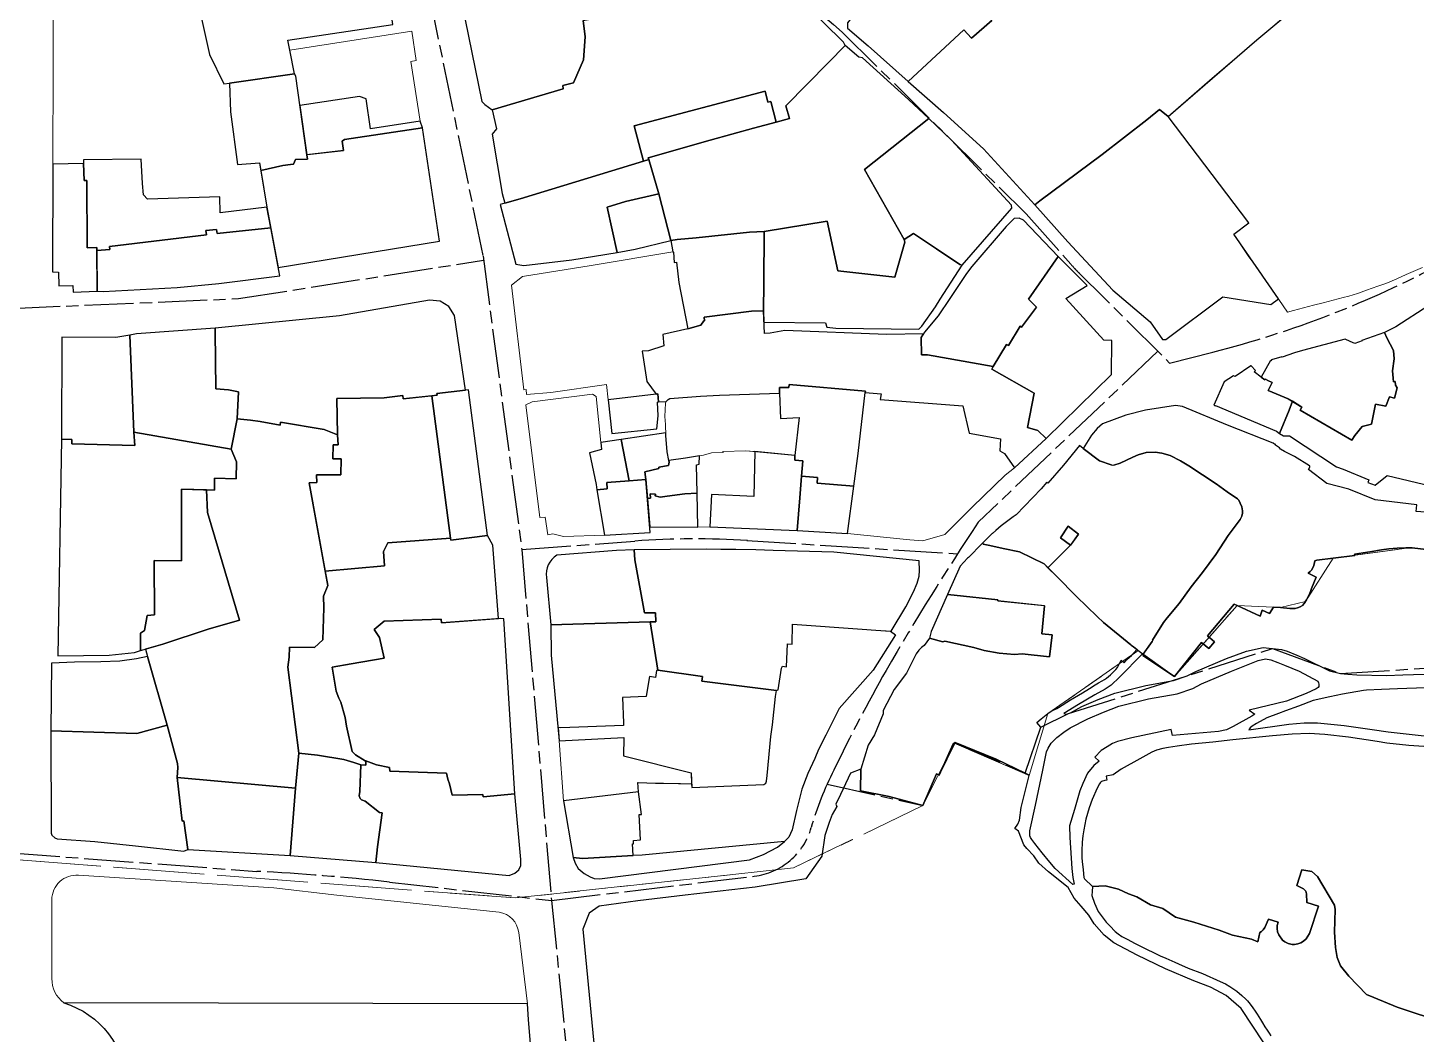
# Model space of a CAD drawing. Header units: millimetres. Extents: x 125232 to 134072, y 142885 to 152835.
# Drawn here: x 129595 to 130274, y 148669 to 149161 of the extents above; entities that cross this region are included whole.
import ezdxf

# ---------------------------------------------------------------- set-up
doc = ezdxf.new("R2010")
doc.units = ezdxf.units.MM
doc.linetypes.add('ACAD_ISO08W100', pattern=[36, 24, -3, 6, -3])
doc.linetypes.add('CENTER', pattern=[50.8, 31.75, -6.35, 6.35, -6.35])
for name, color, linetype, lineweight in [('apartment', 42, 'Continuous', 0), ('government', 221, 'Continuous', 0), ('municipal utilities', 151, 'Continuous', 0), ('religion', 11, 'Continuous', 0), ('school', 31, 'Continuous', 0), ('super block', 6, 'CENTER', 0)]:
    doc.layers.add(name, color=color, linetype=linetype, lineweight=lineweight)
for name, color, linetype in [('commerce', 10, 'Continuous'), ('commerce and residence', 32, 'Continuous'), ('culture', 21, 'Continuous'), ('green & plaza', 80, 'Continuous'), ('hospital', 231, 'Continuous'), ('military', 76, 'Continuous'), ('research & university', 30, 'Continuous'), ('reserve', 253, 'Continuous'), ('residence', 2, 'Continuous'), ('residence-bad', 41, 'Continuous'), ('villadom', 51, 'Continuous'), ('老城北中心线', 7, 'ACAD_ISO08W100')]:
    doc.layers.add(name, color=color, linetype=linetype)

msp = doc.modelspace()

# ---------------------------------------------------------------- linework, layer by layer
at = {"layer": 'apartment'}
msp.add_lwpolyline([(129913.68, 149036.63), (129912.59, 149046.51), (129911.41, 149046.48), (129911.16, 149051.5), (129910.79, 149051.66), (129870.88, 149044.94), (129837.22, 149039.64), (129831.85, 149035.34), (129838.01, 148984.15), (129839.02, 148984.25), (129839.32, 148981.78), (129851.2, 148982.75), (129878.42, 148986.72), (129879.12, 148979.19), (129902.71, 148982.06), (129898.13, 148988.21), (129895.73, 149003.03), (129898.91, 149003.26), (129906.33, 149005.61), (129905.88, 149011.17), (129918.09, 149013.9)], close=True, dxfattribs=at)
at = {"layer": 'commerce'}
msp.add_lwpolyline([(129866.94, 149164.74), (129867.95, 149156.74), (129867.12, 149145.53), (129862.27, 149134.33), (129856.96, 149132.94), (129857.22, 149131.43), (129822.46, 149121.07), (129824.53, 149111.8), (129822.5, 149109.19), (129827.33, 149080.22), (129828.65, 149075.42), (129836.17, 149077.52), (129896.5, 149096.02), (129891.89, 149113.26), (129955.91, 149130.27), (129957.32, 149124.84), (129958.74, 149125.18), (129961.29, 149114.98), (129967.76, 149116.78), (129966.1, 149123.07), (129986.88, 149144.19), (129994.97, 149152.52), (129994.29, 149154.23), (129955.47, 149192.57)], dxfattribs=at)
for points in [[(129645.35, 149010.9), (129638.47, 149009.66), (129612.1, 149009.81), (129611.93, 148959.96), (129616.91, 148959.86), (129616.96, 148957.65), (129647.74, 148956.87), (129647.27, 148963.36)], [(129810.89, 148984.17), (129809.44, 148983.99), (129795.42, 148982.34), (129795.55, 148981.53), (129793.05, 148981.26), (129802.07, 148911.6), (129802.2, 148910.6), (129820.13, 148912.8)], [(129897.54, 148940.21), (129889.52, 148939.61), (129878.45, 148938.77), (129878.74, 148935.63), (129873.68, 148935.23), (129877.35, 148913.12), (129899.75, 148914.4)], [(129653.96, 148853.65), (129648.63, 148852.54), (129640.49, 148851.42), (129631.07, 148851.08), (129618.21, 148850.91), (129606.98, 148850.5), (129606.75, 148817.34), (129648.73, 148816.1), (129663.55, 148820.13)], [(129768.7, 148777.3), (129767.37, 148777.34), (129760.31, 148782.9), (129758.53, 148783.53), (129757.9, 148784.26), (129757.5, 148785.61), (129757.77, 148787.6), (129758.3, 148800.63), (129754.9, 148801.87), (129749.99, 148803.33), (129737.15, 148805.47), (129727.88, 148806.42), (129726.29, 148789.34), (129723.78, 148756.38), (129765.64, 148752.98), (129766.45, 148760.56)], [(129833.5, 148786.49), (129818, 148785.09), (129817.93, 148786.21), (129802.94, 148785.92), (129801.66, 148791.35), (129800.86, 148793.74), (129800.21, 148796.63), (129772.46, 148797.67), (129772.27, 148799.44), (129765.85, 148800.76), (129760.77, 148802.6), (129760.69, 148800.53), (129758.3, 148800.63), (129757.77, 148787.6), (129757.5, 148785.61), (129757.9, 148784.26), (129758.53, 148783.53), (129760.31, 148782.9), (129767.37, 148777.34), (129768.7, 148777.3), (129766.45, 148760.56), (129765.64, 148752.98), (129830.77, 148746.56), (129833.51, 148747.73), (129835.51, 148749.39), (129836.56, 148751.46), (129836.45, 148754.44)], [(129726.29, 148789.34), (129668.53, 148794.43), (129670.86, 148773.2), (129671.7, 148773.32), (129673.7, 148759.21), (129723.78, 148756.38)]]:
    msp.add_lwpolyline(points, close=True, dxfattribs=at)
at = {"layer": 'commerce and residence'}
for points in [[(129788.33, 149112.3), (129750.3, 149106.64), (129749.17, 149105.8), (129749.76, 149101.27), (129731.88, 149099.01), (129732.23, 149096.96), (129726.28, 149096.82), (129725.31, 149094.5), (129723.86, 149094.28), (129720.14, 149093.84), (129709.38, 149091.49), (129712.26, 149073.49), (129717.91, 149043.9), (129796.65, 149056.92)], [(129624.24, 149086.46), (129622.94, 149086.46), (129622.74, 149094.85), (129607.63, 149094.54), (129607.48, 149041.83), (129610.46, 149041.73), (129610.65, 149035), (129617.49, 149035.09), (129617.58, 149031.92), (129629.42, 149032.4), (129629.14, 149053.68), (129624.46, 149053.64)], [(130125.35, 149008.3), (130121.51, 149008.36), (130102.99, 149028.81), (130113.28, 149035.17), (130099.25, 149049.27), (130084.65, 149028.5), (130088.61, 149024.6), (130081.25, 149014.8), (130080.55, 149015.19), (130074.93, 149005.75), (130073.98, 149006.3), (130067.48, 148995.61), (130066.68, 148994.3), (130087.49, 148982.54), (130084.12, 148965.7), (130089.22, 148964.16), (130093.33, 148960.36), (130125.2, 148991.55)], [(129804.07, 149020.46), (129801.33, 149024.92), (129797.08, 149027.45), (129791.91, 149028.05), (129747.84, 149020.28), (129686.99, 149014.37), (129687.03, 149012.48), (129687.44, 148984.68), (129693.61, 148984.15), (129698.4, 148983.08), (129697.74, 148969.88), (129704.35, 148969.31), (129708.98, 148968.63), (129718.74, 148966.87), (129718.97, 148968.36), (129740.32, 148964.67), (129746.91, 148962.09), (129746.57, 148979.92), (129769.63, 148980.27), (129778.81, 148981.4), (129779.03, 148979.7), (129795.55, 148981.53), (129795.42, 148982.34), (129809.44, 148983.99)], [(130109.05, 148913.52), (130104.01, 148917.39), (130100.31, 148911.68), (130105.27, 148908.17), (130105.52, 148908.52)]]:
    msp.add_lwpolyline(points, close=True, dxfattribs=at)
at = {"layer": 'culture'}
msp.add_lwpolyline([(130092.52, 148878.53), (130069.62, 148880.85), (130069.67, 148881.44), (130048.31, 148883.62), (130045.09, 148883.99), (130037.15, 148865.94), (130037.08, 148865.95), (130036.23, 148862.73), (130042.8, 148860.83), (130043.81, 148861.13), (130058.02, 148858.08), (130063.04, 148856.69), (130070.3, 148855.36), (130077.79, 148854.65), (130081.63, 148855.01), (130094.95, 148853.61), (130096.25, 148864.21), (130091.25, 148864.7)], close=True, dxfattribs=at)
at = {"layer": 'government'}
for points in [[(129684.32, 149148.08), (129671.7, 149205.54), (129607.65, 149206.46), (129607.82, 149142.84), (129607.63, 149094.54), (129622.74, 149094.85), (129622.64, 149096.61), (129650.9, 149096.91), (129651.54, 149085.11), (129651.95, 149079.53), (129654.02, 149077.46), (129689.34, 149078.49), (129689.54, 149070.68), (129712.26, 149073.49), (129708.78, 149095.21), (129697.9, 149094.41), (129694.55, 149120.16), (129693.97, 149134.06), (129691.22, 149133.77)], [(129782.76, 149144.77), (129785.23, 149145.2), (129783.19, 149159.59), (129723.47, 149150.29), (129725.78, 149138.67), (129726.44, 149137.52), (129728.48, 149123.13), (129757.66, 149127.62), (129760.82, 149126.46), (129762.92, 149111.84), (129787.33, 149115.52)]]:
    msp.add_lwpolyline(points, close=True, dxfattribs=at)
at = {"layer": 'green & plaza'}
for points in [[(130292.74, 148904.32), (130272.31, 148906.84), (130269.22, 148906.86), (130264.87, 148906.71), (130260.81, 148906.37), (130257.18, 148905.89), (130252.61, 148904.98), (130244.1, 148903.81), (130244.2, 148903.15), (130233.64, 148901.78), (130225.59, 148900.74), (130224.73, 148900.42), (130224.41, 148898.83), (130224.04, 148897.76), (130223.06, 148895.98), (130222.38, 148895.21), (130221.42, 148894.53), (130225.35, 148892.5), (130223.01, 148886.96), (130222.51, 148885.55), (130222.23, 148884.72), (130220.64, 148881.41), (130219.51, 148879.68), (130218.56, 148878.7), (130217.46, 148877.96), (130216.19, 148877.47), (130215.04, 148877.18), (130212.46, 148877.19), (130207.89, 148877.59), (130204.39, 148877.78), (130202.56, 148874.69), (130198.86, 148876.35), (130197.9, 148873.48), (130186.73, 148878.61), (130185.3, 148879.3), (130172.13, 148863.87), (130175.64, 148860.81), (130172.78, 148857.53), (130169.26, 148860.6), (130155.98, 148843.86), (130140.62, 148854.22), (130140.88, 148854.51), (130140.63, 148854.72), (130140.38, 148854.94), (130129.2, 148843.59), (130125.03, 148839.74), (130122.11, 148837.7), (130117.04, 148835), (130109.16, 148830.19), (130102, 148825.73), (130103.18, 148825.41), (130105.17, 148826.13), (130110.82, 148829.18), (130118.75, 148832.65), (130126.88, 148835.76), (130142.03, 148839.57), (130155.64, 148841.92), (130162.32, 148844.28), (130166.42, 148846.42), (130181.49, 148852.75), (130191.29, 148856.35), (130199.47, 148858.08), (130208.39, 148857.05), (130211.08, 148856.3), (130215.82, 148854.37), (130219.58, 148852.68), (130231.77, 148846.68), (130237.26, 148845.38), (130240.82, 148845.01), (130245.26, 148844.76), (130259.74, 148844.42), (130267.71, 148844.72), (130294.09, 148845.56)], [(130278.88, 148838.37), (130265.01, 148837.9), (130257.29, 148837.58), (130250, 148837.27), (130248.5, 148837), (130238.22, 148835.2), (130231.97, 148833.94), (130223.93, 148832.14), (130216.65, 148829.41), (130210.34, 148827.11), (130206.87, 148825.79), (130201.13, 148823.67), (130196.13, 148820.85), (130194, 148819.66), (130193.01, 148818.79), (130192.34, 148817.84), (130211.88, 148820.61), (130219.49, 148821.32), (130226.02, 148821.2), (130239.04, 148819.91), (130252.67, 148817.94), (130260.56, 148816.91), (130279.63, 148814.69)], [(130199.74, 148664.76), (130188.71, 148681.54), (130181.32, 148687.92), (130173.71, 148692.02), (130165.5, 148695.09), (130151.69, 148700.96), (130137.74, 148707.68), (130126.36, 148713.71), (130121.64, 148717.4), (130116.78, 148722.86), (130114.21, 148727.11), (130110.5, 148731.51), (130107.04, 148735.45), (130104.15, 148740.73), (130094.45, 148748.4), (130089.65, 148752.61), (130087.24, 148756.18), (130083.83, 148759.81), (130082.41, 148761.49), (130079.84, 148768.22), (130077.97, 148769.54), (130079.4, 148771.65), (130080.35, 148773.58), (130081.17, 148779.78), (130084.99, 148795.44), (130083.11, 148796.59), (130068.91, 148803.46), (130048.85, 148811.63), (130047.89, 148811), (130041.03, 148795.62), (130039.66, 148796.3), (130033.04, 148780.83), (130016.54, 148785.14), (130002.51, 148787.92), (130002.67, 148798.66), (129997.59, 148796.64), (129994.06, 148789.03), (129992.78, 148786.27), (129990.53, 148781.41), (129991.03, 148780.35), (129988.73, 148776.44), (129987.2, 148772.46), (129985.16, 148766.2), (129983.65, 148756.1), (129975.86, 148744.93), (129951.11, 148740.93), (129916.78, 148737.03), (129893.67, 148734.21), (129874.82, 148731.51), (129869.89, 148728.17), (129866.72, 148720.4), (129881.03, 148573.32)], [(130288.05, 148674.47), (130264.94, 148682.14), (130253.54, 148686.86), (130250, 148688.34), (130241.3, 148697.32), (130237.25, 148702.34), (130235.61, 148706.52), (130234.83, 148711.28), (130234.24, 148718.87), (130234.63, 148729.91), (130234.29, 148732.05), (130225.91, 148746.03), (130223.14, 148748.55), (130218.39, 148749.4), (130215.93, 148741.62), (130219.19, 148740.01), (130220.26, 148738.93), (130220.53, 148737.65), (130220.68, 148733.44), (130226.49, 148731.5), (130221.99, 148718.24), (130220.38, 148715.52), (130219.2, 148714.45), (130217.84, 148713.63), (130216.34, 148713.1), (130214.76, 148712.87), (130213.52, 148712.87), (130211.63, 148713.34), (130209.95, 148714.17), (130208.91, 148714.97), (130207.03, 148717.51), (130206.49, 148719.01), (130206.25, 148720.58), (130206.33, 148722.17), (130206.71, 148723.71), (130202.07, 148725.16), (130200.28, 148721.16), (130199.44, 148719.94), (130198.65, 148719.23), (130197.74, 148718.67), (130196.84, 148714.06), (130193.69, 148715.36), (130184.43, 148717.34), (130177.89, 148719.89), (130165.48, 148723.69), (130156.55, 148726.14), (130150.31, 148730.46), (130144.37, 148732.28), (130137.58, 148736.08), (130133.6, 148737.53), (130128.62, 148739.81), (130122.24, 148741.45), (130116.01, 148741.11), (130115.73, 148738.69), (130115.7, 148736.72), (130117, 148733.02), (130118.81, 148729.03), (130121.17, 148725.62), (130122.71, 148723.76), (130124.4, 148721.92), (130127.12, 148719.25), (130128.59, 148718.05), (130130.37, 148716.78), (130133.21, 148715.26), (130136.55, 148713.52), (130142.34, 148710.6), (130146.08, 148708.75), (130149.06, 148707.26), (130151.75, 148706.11), (130156.2, 148704.12), (130158.03, 148703.29), (130162.78, 148701.31), (130169.77, 148698.65), (130178.43, 148694.72), (130180.97, 148693.55), (130183.05, 148692.23), (130185.59, 148690.6), (130186.5, 148690.02), (130189.03, 148687.85), (130190.97, 148686.06), (130191.69, 148685.31), (130193, 148683.61), (130194.31, 148681.92), (130195.45, 148680.25), (130196.43, 148678.71), (130198.06, 148676.15), (130199.13, 148674.45), (130200.29, 148672.62), (130201.41, 148670.86), (130202.34, 148669.44), (130203.2, 148668.17)]]:
    msp.add_lwpolyline(points, dxfattribs=at)
for points in [[(130085.34, 148766.05), (130085.25, 148767), (130085.35, 148768.48), (130088.08, 148780.95), (130091.7, 148798.08), (130093.55, 148807.1), (130094.26, 148808.83), (130095.69, 148811.31), (130098.46, 148814.02), (130101.92, 148816.63), (130105.09, 148818.73), (130113.76, 148823.15), (130121.29, 148826.45), (130128.9, 148829.36), (130143.42, 148833.01), (130157.34, 148835.42), (130165, 148838.12), (130169.27, 148840.35), (130183.94, 148846.51), (130196.95, 148851.69), (130200.59, 148852.62), (130203.2, 148852), (130206.54, 148850.77), (130209.89, 148849.38), (130213.41, 148848.03), (130217, 148846.47), (130226.13, 148841.65), (130226.51, 148840.87), (130226.68, 148840.09), (130226.67, 148839.49), (130226.59, 148839.05), (130226.25, 148838.54), (130225.34, 148837.92), (130220.42, 148835.55), (130210.79, 148831.83), (130192.61, 148827.52), (130195.3, 148825.55), (130193.81, 148824.46), (130184.76, 148819.48), (130181.49, 148817.88), (130177.6, 148817.01), (130155.03, 148815.09), (130154.45, 148817.93), (130135.27, 148813.98), (130128.18, 148812.1), (130125.8, 148811.13), (130123.09, 148809.55), (130120.23, 148807.67), (130117.04, 148804.41), (130119.29, 148802.48), (130116.65, 148800.3), (130113.57, 148796.58), (130111.22, 148791.64), (130109.84, 148787.91), (130107.22, 148778.92), (130104.65, 148770.86), (130104.84, 148765.21), (130105.81, 148750), (130106.42, 148745.65), (130106.95, 148742.25), (130106.32, 148742.12), (130097.77, 148750), (130095.09, 148753.09), (130091.44, 148757.64), (130087.8, 148762.18), (130086.25, 148764.15), (130085.67, 148765.22)], [(129668.53, 148794.43), (129668.81, 148799.32), (129668.57, 148801.4), (129663.55, 148820.13), (129648.73, 148816.1), (129606.75, 148817.34), (129606.86, 148767.33), (129607.25, 148766.33), (129608.63, 148764.97), (129609.75, 148764.5), (129628.24, 148763.18), (129648.17, 148761.02), (129671.74, 148758.52), (129673.7, 148759.21), (129671.7, 148773.32), (129670.86, 148773.2)], [(129948.29, 148754.18), (129955.19, 148756.85), (129961.96, 148760.35), (129965.4, 148763.23), (129895.75, 148756.59), (129891.41, 148756.34), (129866.65, 148754.94), (129862.05, 148755.45), (129863.04, 148752.61), (129864.53, 148750.01), (129867.43, 148747.51), (129870.43, 148745.85), (129872.29, 148745.18), (129874.96, 148744.87)]]:
    msp.add_lwpolyline(points, close=True, dxfattribs=at)
msp.add_lwpolyline([(129840.31, 148676.14), (129839.69, 148683.75), (129613.01, 148684.25, -0.326117), (129643.78, 148643.9), (129643.82, 148603.72, 0.406748), (129651.91, 148594.39), (129828.54, 148579.58, 0.449715), (129846.3, 148603.05)], format="xyb", close=True, dxfattribs=at)
at = {"layer": 'hospital'}
for points in [[(130076.47, 149072.96), (130076.41, 149074.46), (130046.99, 149106.29), (130036.01, 149116.79), (130004.47, 149091.97), (130023.88, 149057.72), (130028.41, 149060.66), (130039.7, 149053.05), (130051.18, 149045.47), (130052.28, 149045.19)], [(130264.86, 148985.05), (130264.13, 148986.34), (130263.94, 148988.18), (130263.05, 148988.08), (130262.58, 148993.4), (130263.41, 148999.24), (130263.11, 149003.29), (130259.82, 149009.52), (130258.78, 149012.19), (130247.67, 149008.3), (130247.74, 149008.05), (130244.18, 149006.81), (130241.89, 149007.79), (130239.46, 149008.84), (130218.62, 149003.39), (130214.77, 149002.21), (130208.77, 149000.16), (130208.54, 149000.32), (130203.41, 148998.84), (130203.21, 148998.36), (130202.97, 148998.42), (130198.42, 148990.34), (130200.24, 148988.97), (130200.52, 148989.32), (130201.63, 148988.77), (130203.73, 148987.72), (130201.81, 148983.87), (130211.66, 148979.72), (130218.38, 148975.73), (130217.43, 148974.24), (130242.78, 148959.46), (130244.2, 148961.78), (130247.85, 148966.24), (130252.43, 148967.4), (130254.32, 148977.18), (130259.34, 148976.21), (130261.15, 148980.73), (130263.67, 148980.12)], [(129670.61, 148935.58), (129686.69, 148935.01), (129686.69, 148940.88), (129697.25, 148940.67), (129697.4, 148948.85), (129694.89, 148955.1), (129647.27, 148963.36), (129647.74, 148956.87), (129616.96, 148957.65), (129616.91, 148959.86), (129611.97, 148959.96), (129610.07, 148854), (129635.27, 148854.37), (129647.63, 148855.66), (129650.61, 148856.57), (129650.61, 148865.17), (129652.49, 148866.47), (129653.72, 148873.78), (129657.34, 148874.1), (129657.24, 148900.58), (129670.61, 148900.45)]]:
    msp.add_lwpolyline(points, close=True, dxfattribs=at)
at = {"layer": 'military'}
msp.add_lwpolyline([(130066.77, 149164.78), (130056.8, 149156.11), (130053.14, 149160.22), (130025.81, 149134.91), (130043.08, 149119.85), (130062.62, 149102.08), (130087.85, 149074.55), (130090.25, 149076.59), (130120.64, 149099.2), (130142.57, 149116.2), (130148.75, 149121.2), (130152.89, 149117.81), (130196.28, 149155.38), (130248.17, 149198.66)], dxfattribs=at)
at = {"layer": 'municipal utilities'}
for points in [[(130072.87, 148953.05), (130070.69, 148954.34), (130071.05, 148960.09), (130055.73, 148962.9), (130052.61, 148976.26), (130012.23, 148979.38), (130012.68, 148982.22), (130004.9, 148982.8), (130001.35, 148952.98), (129996.22, 148913.9), (130026.62, 148910.83), (130033.05, 148910.25), (130043.83, 148913.35), (130057.27, 148926.89), (130073.21, 148942.47), (130077.85, 148945.94)], [(129950.86, 148953.94), (129946.43, 148954.37), (129935.32, 148953.91), (129935.44, 148953.41), (129929.64, 148953.25), (129925.75, 148952.21), (129923.85, 148951.89), (129923.73, 148947.74), (129922.34, 148947.44), (129922.98, 148916.89), (129928.92, 148917.1), (129929.67, 148932.88), (129950.34, 148931.96)], [(129886.64, 148805.14), (129886.9, 148814.09), (129855.29, 148812.51), (129857.4, 148783.08), (129894.05, 148787.51), (129893.73, 148792), (129902.34, 148791.8), (129906.31, 148791.72), (129913.6, 148791.56), (129914.6, 148791.54), (129919.98, 148791.43), (129919.83, 148796.72)]]:
    msp.add_lwpolyline(points, close=True, dxfattribs=at)
msp.add_lwpolyline([(129835.47, 148718.68, 0.337499), (129825.86, 148728.57), (129746.59, 148736.94), (129715.69, 148740.51), (129620.24, 148746.67, 0.440253), (129607.18, 148734.74), (129607.17, 148696.15, 0.230812), (129613.01, 148684.25), (129839.69, 148683.75)], format="xyb", close=True, dxfattribs=at)
at = {"layer": 'religion'}
msp.add_lwpolyline([(129870.06, 148953.27), (129875.86, 148954.96), (129875.52, 148958.34), (129873.25, 148980.86), (129871.51, 148982.04), (129842.08, 148978.33), (129838.93, 148976.81), (129845.75, 148921.66), (129848.42, 148921.84), (129849.67, 148913.21), (129852.16, 148913.65), (129857.32, 148912.32), (129877.35, 148913.12), (129873.68, 148935.23), (129873.26, 148937.8)], close=True, dxfattribs=at)
at = {"layer": 'research & university'}
msp.add_lwpolyline([(130213.67, 148978.52), (130211.66, 148979.72), (130201.81, 148983.87), (130203.73, 148987.72), (130201.63, 148988.77), (130200.52, 148989.32), (130200.24, 148988.97), (130198.42, 148990.34), (130195.07, 148992.87), (130195.59, 148993.56), (130193.5, 148995.91), (130193.33, 148995.91), (130185.64, 148990.69), (130184.91, 148990.98), (130180.32, 148988.1), (130175.28, 148976.61), (130176, 148976.31), (130176.04, 148976.4), (130205.86, 148963.83), (130207.37, 148962.71), (130212.14, 148974.12)], close=True, dxfattribs=at)
for points in [[(129925.3, 148843.86), (129903.5, 148847), (129899.69, 148870.63), (129851.15, 148869.15), (129851.34, 148854.37), (129855.29, 148812.51), (129886.9, 148814.09), (129886.64, 148805.14), (129919.83, 148796.72), (129920.02, 148789.61), (129955.23, 148791.15, 0.323434), (129956.65, 148792.71), (129956.97, 148795.48), (129958.75, 148814.59), (129959.5, 148820.21), (129961, 148834.05), (129961.47, 148837.12), (129925.01, 148841.64)], [(129961, 148834.05), (129961.47, 148837.12), (129925.01, 148841.64), (129925.3, 148843.86), (129903.5, 148847), (129902.8, 148846.86), (129902.3, 148843.4), (129899.33, 148843.83), (129898.94, 148841.16), (129897.74, 148834.17), (129886.11, 148833.67), (129886.6, 148821.3), (129886.65, 148819.96), (129855.97, 148818.83), (129854.68, 148818.94), (129855.29, 148812.51), (129886.9, 148814.09), (129886.64, 148805.14), (129919.83, 148796.72), (129920.02, 148789.61), (129955.23, 148791.15, 0.323434), (129956.65, 148792.71), (129956.97, 148795.48), (129958.75, 148814.59), (129959.5, 148820.21)]]:
    msp.add_lwpolyline(points, format="xyb", close=True, dxfattribs=at)
msp.add_lwpolyline([(130278.01, 148809.65), (130270.63, 148810.19), (130259.87, 148811.3), (130255.09, 148812.08), (130241.12, 148814.21), (130229.49, 148815.58), (130221.86, 148816.01), (130213.56, 148815.75), (130204.04, 148814.92), (130184.54, 148812.86), (130174.88, 148811.86), (130164.35, 148810.73), (130157.34, 148809.9), (130153.08, 148809.24), (130150.38, 148808.7), (130147.21, 148807.84), (130145.05, 148806.96), (130139.06, 148803.68), (130130.05, 148798.66), (130126.1, 148795.78), (130122.58, 148795.1), (130122.95, 148793.21), (130121.95, 148792.98), (130121.57, 148792.88), (130120.91, 148792.66), (130120.44, 148792.48), (130120.27, 148792.41), (130120.03, 148792.28), (130119.74, 148792.08), (130119.64, 148791.97), (130119.34, 148791.47), (130118.27, 148789.26), (130115.84, 148783.78), (130114.26, 148779.62), (130112.72, 148774.14), (130111.69, 148768.91), (130111.22, 148765.94), (130110.9, 148762.86), (130110.78, 148758.7), (130110.81, 148755.19), (130110.91, 148753.35), (130111.33, 148749.33), (130111.75, 148745.55), (130112, 148744.93), (130116.01, 148741.11), (130122.24, 148741.45), (130128.62, 148739.81), (130133.6, 148737.53), (130137.58, 148736.08), (130144.37, 148732.28), (130150.31, 148730.46), (130156.55, 148726.14), (130165.48, 148723.69), (130177.89, 148719.89), (130184.43, 148717.34), (130193.69, 148715.36), (130196.84, 148714.06), (130197.74, 148718.67), (130198.65, 148719.23), (130199.44, 148719.94), (130200.28, 148721.16), (130202.07, 148725.16), (130206.71, 148723.71), (130206.33, 148722.17), (130206.25, 148720.58), (130206.49, 148719.01), (130207.03, 148717.51), (130208.91, 148714.97), (130209.95, 148714.17), (130211.63, 148713.34), (130213.52, 148712.87), (130214.76, 148712.87), (130216.34, 148713.1), (130217.84, 148713.63), (130219.2, 148714.45), (130220.38, 148715.52), (130221.99, 148718.24), (130226.49, 148731.5), (130220.68, 148733.44), (130220.53, 148737.65), (130220.26, 148738.93), (130219.19, 148740.01), (130215.93, 148741.62), (130218.39, 148749.4), (130223.14, 148748.55), (130225.91, 148746.03), (130234.29, 148732.05), (130234.63, 148729.91), (130234.24, 148718.87), (130234.83, 148711.28), (130235.61, 148706.52), (130237.25, 148702.34), (130241.3, 148697.32), (130250, 148688.34), (130253.54, 148686.86), (130264.94, 148682.14), (130288.05, 148674.47)], dxfattribs=at)
at = {"layer": 'reserve'}
msp.add_lwpolyline([(129883.08, 149169.77), (129877.13, 149194.46), (129876.12, 149203.11), (129871.64, 149216.61), (129870.99, 149216.44), (129849.94, 149206.81), (129838.98, 149201.73), (129801.95, 149192.73), (129804.51, 149179.34), (129807.67, 149173.15), (129817.4, 149125.24), (129818.92, 149123.72), (129822.46, 149121.07), (129857.22, 149131.43), (129856.96, 149132.94), (129862.27, 149134.33), (129867.12, 149145.53), (129867.95, 149156.74), (129866.94, 149164.74), (129873.82, 149166.02), (129880.15, 149167.58)], close=True, dxfattribs=at)
at = {"layer": 'residence'}
for points in [[(130102.43, 149222.7), (130068.36, 149250.16), (130051.99, 149229.72), (130041.47, 149217.77), (130019.87, 149191.02), (130003.4, 149172.54), (129996.19, 149163.58), (129996.25, 149161.01), (130006.28, 149152.33), (130025.81, 149134.91), (130053.14, 149160.22), (130056.8, 149156.11), (130066.77, 149164.78), (130062.94, 149169.21), (130074.48, 149185.1)], [(129771.59, 149178.43), (129744.2, 149174.62), (129742.8, 149184.36), (129742.44, 149187.17), (129678.81, 149173.14), (129684.32, 149148.08), (129691.22, 149133.77), (129693.97, 149134.06), (129725.78, 149138.67), (129723.47, 149150.29), (129722.63, 149155.14), (129773.92, 149162.88)], [(130004.47, 149091.97), (130036.01, 149116.79), (130026, 149126.17), (130003.57, 149146.6), (130001.71, 149146.8), (129994.97, 149152.52), (129986.88, 149144.19), (129966.1, 149123.07), (129967.76, 149116.78), (129961.29, 149114.98), (129950.3, 149112.07), (129929.01, 149106.25), (129898.8, 149097.65), (129899.08, 149096.79), (129903.89, 149080.07), (129909.81, 149057.14), (129912.89, 149057.73), (129922.14, 149058.45), (129948.31, 149061.28), (129955.42, 149061.58), (129986.19, 149066.65), (129991.51, 149042.4), (130019.4, 149039.26), (130024.18, 149056.29), (130023.92, 149057.64)], [(129726.44, 149137.52), (129725.78, 149138.67), (129693.97, 149134.06), (129694.55, 149120.16), (129697.9, 149094.41), (129708.78, 149095.21), (129709.38, 149091.49), (129720.14, 149093.84), (129723.86, 149094.28), (129725.31, 149094.5), (129726.28, 149096.82), (129732.23, 149096.96), (129731.88, 149099.01)], [(129950.3, 149112.07), (129961.29, 149114.98), (129958.74, 149125.18), (129957.32, 149124.84), (129955.91, 149130.27), (129891.89, 149113.26), (129896.5, 149096.02), (129899.08, 149096.79), (129898.8, 149097.65), (129929.01, 149106.25)], [(129760.82, 149126.46), (129757.66, 149127.62), (129728.48, 149123.13), (129731.88, 149099.01), (129732.13, 149099.04), (129732.12, 149099.21), (129749.76, 149101.27), (129749.17, 149105.8), (129750.3, 149106.64), (129788.33, 149112.3), (129787.33, 149115.52), (129762.92, 149111.84)], [(130152.89, 149117.81), (130148.75, 149121.2), (130142.57, 149116.2), (130120.64, 149099.2), (130090.25, 149076.59), (130087.85, 149074.55), (130103.85, 149056.56), (130125.94, 149032.83), (130144.13, 149017.38), (130150.26, 149008.7), (130151.87, 149008.7), (130179.74, 149029.66), (130203.23, 149025.83), (130206.89, 149028.59), (130185.01, 149060.22), (130192.4, 149065.75)], [(129903.89, 149080.07), (129899.08, 149096.79), (129896.5, 149096.02), (129836.17, 149077.52), (129828.65, 149075.42), (129826.35, 149074.77), (129834.02, 149045.58), (129837.96, 149044.95), (129861.42, 149047.79), (129883.51, 149051.37), (129878.62, 149073.43), (129887.69, 149076.28)], [(129714.19, 149063.36), (129687.98, 149060.54), (129687.69, 149062.58), (129682.5, 149062.11), (129682.85, 149059.9), (129635.41, 149054.31), (129635.49, 149052.82), (129629.15, 149052.34), (129629.42, 149032.4), (129632.25, 149032.25), (129668.41, 149034.17), (129688.8, 149036.13), (129718.67, 149039.92)], [(129955.42, 149061.58), (129948.31, 149061.28), (129922.14, 149058.45), (129912.89, 149057.73), (129909.81, 149057.14), (129910.79, 149051.66), (129911.16, 149051.5), (129911.41, 149046.48), (129912.59, 149046.51), (129913.68, 149036.63), (129918.09, 149013.9), (129924.52, 149015.81), (129926.01, 149017.92), (129926.31, 149017.94), (129926.18, 149019.71), (129949.23, 149022.55), (129955.12, 149022.78), (129955.25, 149036.38)], [(130066.68, 148994.3), (130067.48, 148995.61), (130035.33, 149001.19), (130032.36, 149001.21), (130032.26, 149009.72), (130033.36, 149011.48), (130015.25, 149011.15), (129965.51, 149013.21), (129958.32, 149011.81), (129955.6, 149011.61), (129955.12, 149022.78), (129949.23, 149022.55), (129926.18, 149019.71), (129926.31, 149017.94), (129926.01, 149017.92), (129924.52, 149015.81), (129918.09, 149013.9), (129905.88, 149011.17), (129906.33, 149005.61), (129898.91, 149003.26), (129895.73, 149003.03), (129898.13, 148988.21), (129902.71, 148982.06), (129903.5, 148982.11), (129903.72, 148978.2), (129907.57, 148978.38), (129908.48, 148979.42), (129909.36, 148979.84), (129924.27, 148980.97), (129933.53, 148981.5), (129962.94, 148982.5), (129962.93, 148985.28), (129967.48, 148985.19), (129967.63, 148986.73), (130004.97, 148983.43), (130004.89, 148982.8), (130012.68, 148982.22), (130012.23, 148979.38), (130052.61, 148976.26), (130055.73, 148962.9), (130071.05, 148960.09), (130070.69, 148954.34), (130072.87, 148953.05), (130077.85, 148945.94), (130093.33, 148960.36), (130089.22, 148964.16), (130084.12, 148965.7), (130087.49, 148982.54)], [(129687.44, 148984.68), (129687.03, 149012.48), (129686.99, 149014.37), (129648.65, 149011.49), (129645.35, 149010.9), (129647.27, 148963.36), (129694.89, 148955.1), (129697.74, 148969.88), (129698.4, 148983.08), (129693.61, 148984.15)], [(129793.05, 148981.26), (129779.03, 148979.7), (129778.81, 148981.4), (129769.63, 148980.27), (129746.57, 148979.92), (129746.91, 148962.09), (129747.21, 148957.22), (129744.7, 148957.29), (129744.56, 148950.37), (129748.61, 148950.31), (129748.41, 148942.51), (129736.62, 148942.57), (129736.72, 148938.78), (129732.94, 148938.65), (129740.89, 148895.4), (129769.8, 148897.98), (129769.41, 148905.1), (129771.39, 148909.23), (129802.07, 148911.6)], [(129732.94, 148938.65), (129736.72, 148938.78), (129736.62, 148942.57), (129748.41, 148942.51), (129748.61, 148950.31), (129744.56, 148950.37), (129744.7, 148957.29), (129747.21, 148957.22), (129746.91, 148962.09), (129740.32, 148964.67), (129718.97, 148968.36), (129718.74, 148966.87), (129708.98, 148968.63), (129704.35, 148969.31), (129697.74, 148969.88), (129694.89, 148955.1), (129697.4, 148948.85), (129697.25, 148940.67), (129686.69, 148940.88), (129686.69, 148935.01), (129682.73, 148935.15), (129683.23, 148924.13), (129698.86, 148871.47), (129683.67, 148867.02), (129661.44, 148859.74), (129652.98, 148857.26), (129653.96, 148853.65), (129663.55, 148820.13), (129668.57, 148801.4), (129668.81, 148799.32), (129668.53, 148794.43), (129726.29, 148789.34), (129727.88, 148806.42), (129722.58, 148848.4), (129723.17, 148853.32), (129723.44, 148858.24), (129735.61, 148858.11), (129739.63, 148861.92), (129740.14, 148877.46), (129739.95, 148883.21), (129742.17, 148888.43)], [(129973.7, 148941.88), (129974.28, 148949.35), (129970.42, 148949.77), (129970.48, 148952.03), (129950.86, 148953.94), (129950.34, 148931.96), (129929.67, 148932.88), (129928.92, 148917.1), (129971.62, 148915.39), (129972.87, 148931.27)], [(130169.74, 148894.85), (130176.19, 148903.59), (130182.32, 148912.81), (130188.23, 148920.65), (130188.98, 148922.36), (130189.32, 148923.81), (130189.29, 148924.99), (130188.93, 148926.84), (130188.19, 148928.77), (130187.44, 148930.12), (130186.82, 148930.86), (130181.84, 148934.19), (130176.36, 148938.08), (130163.03, 148946.94), (130158.93, 148949.45), (130153.89, 148952.05), (130149.88, 148953.21), (130146.66, 148953.61), (130142.21, 148953.44), (130138.33, 148952.31), (130135.72, 148951.13), (130129.43, 148948.3), (130125.97, 148947.17), (130125.07, 148947.49), (130119.41, 148949.44), (130111.36, 148955.41), (130109.63, 148956.84), (130101.81, 148947.29), (130094.2, 148938.54), (130093.69, 148939.02), (130090.93, 148935.74), (130078.63, 148923.05), (130077.25, 148922.02), (130071.33, 148917.61), (130068.76, 148915.4), (130067.15, 148913.86), (130066.94, 148913.92), (130062.03, 148908.94), (130062.62, 148908.74), (130062.55, 148908.61), (130065.85, 148907.98), (130072.34, 148906.57), (130080.29, 148904.83), (130092.31, 148898.98), (130094.18, 148897.11), (130105.27, 148908.17), (130100.31, 148911.68), (130104.01, 148917.39), (130109.05, 148913.52), (130105.27, 148908.17), (130105.27, 148908.17), (130094.18, 148897.11), (130098.3, 148892.97), (130108.19, 148883.05), (130118.21, 148873.29), (130121.4, 148870.33), (130134.65, 148859.39), (130134.71, 148859.46), (130135.09, 148859.14), (130135.02, 148859.05), (130135.96, 148858.37), (130140.75, 148854.9), (130145.09, 148861.03), (130145.49, 148861.65), (130145.31, 148861.76), (130150.63, 148870.26), (130152.42, 148872.66), (130158.27, 148879.59), (130164.15, 148887.82)], [(129922.63, 148933.62), (129916.74, 148933.31), (129908.05, 148932.18), (129904.62, 148931.55), (129902.21, 148932.23), (129902.24, 148933.15), (129899.75, 148933.23), (129899.86, 148931.08), (129898.34, 148930.93), (129899.53, 148917.05), (129922.98, 148916.89)], [(130105.21, 148832.51), (130111.06, 148835.94), (130114.48, 148838.06), (130117.23, 148839.83), (130118.91, 148840.81), (130120.69, 148841.71), (130121.9, 148842.39), (130122.79, 148843.02), (130124.81, 148844.76), (130127.33, 148847.31), (130128.15, 148848.39), (130129.98, 148851.84), (130131.38, 148850.58), (130132.7, 148852.25), (130132.81, 148852.15), (130135.06, 148854.18), (130137.72, 148857.1), (130135.96, 148858.37), (130135.02, 148859.05), (130135.09, 148859.14), (130134.71, 148859.46), (130134.65, 148859.39), (130121.4, 148870.33), (130118.21, 148873.29), (130108.19, 148883.05), (130098.3, 148892.97), (130092.31, 148898.98), (130080.29, 148904.83), (130072.34, 148906.57), (130065.85, 148907.98), (130062.55, 148908.61), (130062.62, 148908.74), (130062.03, 148908.94), (130055.32, 148902.14), (130054.84, 148901.71), (130051.34, 148897.85), (130045.09, 148883.99), (130048.31, 148883.62), (130069.67, 148881.44), (130069.62, 148880.85), (130092.27, 148878.56), (130092.52, 148878.53), (130091.25, 148864.7), (130096.25, 148864.21), (130094.95, 148853.61), (130081.63, 148855.01), (130077.79, 148854.65), (130070.3, 148855.36), (130063.04, 148856.69), (130058.02, 148858.08), (130043.81, 148861.13), (130042.8, 148860.83), (130036.23, 148862.73), (130033.75, 148859.07), (130032.33, 148858.06), (130031.02, 148856.77), (130029.84, 148854.97), (130025, 148845.53), (130019.07, 148837.49), (130013.61, 148827.28), (130013.57, 148825.67), (130013.56, 148825.67), (130009.39, 148815.34), (130006.26, 148810.29), (130002.67, 148798.66), (130002.51, 148787.92), (130016.54, 148785.14), (130033.04, 148780.83), (130039.66, 148796.3), (130041.03, 148795.62), (130047.89, 148811), (130048.85, 148811.63), (130068.91, 148803.46), (130083.11, 148796.59), (130090.76, 148819.14), (130088.78, 148821.43), (130090.93, 148823.22), (130094.17, 148825.77), (130096.02, 148827.06), (130098.49, 148828.18), (130099.33, 148828.72)], [(129828.12, 148872.13), (129826.5, 148872.3), (129797.74, 148870.12), (129797.57, 148871.93), (129769.69, 148870.94), (129764.84, 148866.93), (129767.43, 148863.01), (129769.68, 148852.92), (129753.5, 148850.17), (129744.3, 148848.55), (129746.2, 148836.81), (129747.53, 148833.3), (129748.48, 148831.4), (129750.58, 148823.89), (129751.22, 148819.66), (129753.95, 148807.3), (129755.58, 148805.6), (129760.42, 148802.72), (129760.77, 148802.6), (129765.85, 148800.76), (129772.27, 148799.44), (129772.46, 148797.67), (129800.21, 148796.63), (129800.86, 148793.74), (129801.66, 148791.35), (129802.94, 148785.92), (129817.93, 148786.21), (129818, 148785.09), (129833.5, 148786.49)], [(129894.33, 148776.35), (129895.42, 148776.48), (129894.05, 148787.51), (129857.4, 148783.08), (129862.05, 148755.45), (129866.65, 148754.94), (129891.41, 148756.34), (129891.1, 148762), (129891.59, 148762.03), (129891.55, 148763.67), (129895.03, 148763.97)]]:
    msp.add_lwpolyline(points, close=True, dxfattribs=at)
for points in [[(130280.48, 149025.45), (130264.31, 149014.95), (130258.78, 149012.19), (130259.82, 149009.52), (130263.11, 149003.29), (130263.41, 148999.24), (130262.58, 148993.4), (130263.05, 148988.08), (130263.94, 148988.18), (130264.13, 148986.34), (130264.86, 148985.05), (130263.67, 148980.12), (130261.15, 148980.73), (130259.34, 148976.21), (130254.32, 148977.18), (130252.43, 148967.4), (130247.85, 148966.24), (130244.2, 148961.78), (130242.78, 148959.46), (130217.43, 148974.24), (130218.38, 148975.73), (130213.67, 148978.52), (130212.14, 148974.12), (130207.37, 148962.71), (130207.38, 148962.71), (130209.36, 148961.56), (130212.22, 148961.6), (130235.22, 148946.54), (130238.54, 148945.25), (130251.12, 148940.15), (130250.6, 148938.88), (130254.11, 148937.45), (130260.01, 148942.2), (130298.92, 148932.91)], [(130308.02, 148922.14), (130274.22, 148924.62), (130274.49, 148927.89), (130254.23, 148930.29), (130241.34, 148935.6), (130230.5, 148938.3), (130221.5, 148945.18), (130222.3, 148946.31), (130222.28, 148946.74), (130222.08, 148946.97), (130214.8, 148951.5), (130209.84, 148954), (130207.8, 148955.15), (130207.37, 148955.72), (130205.44, 148957.07), (130205.58, 148957.35), (130205.1, 148957.6), (130205.03, 148957.47), (130204.24, 148957.98), (130181.97, 148966.85), (130160.02, 148975.9), (130156.49, 148976.51), (130141.8, 148974.14), (130132.31, 148971.66), (130120.9, 148967.43), (130118.27, 148965.19), (130115.53, 148961.91), (130111.36, 148955.41), (130119.41, 148949.44), (130125.07, 148947.49), (130125.67, 148947.27), (130126.82, 148947.45), (130129.43, 148948.3), (130135.72, 148951.13), (130138.33, 148952.31), (130142.21, 148953.44), (130146.66, 148953.61), (130149.88, 148953.21), (130153.89, 148952.05), (130158.93, 148949.45), (130163.03, 148946.94), (130176.36, 148938.08), (130181.84, 148934.19), (130186.82, 148930.86), (130187.44, 148930.12), (130188.19, 148928.77), (130188.93, 148926.84), (130189.29, 148924.99), (130189.32, 148923.81), (130188.98, 148922.36), (130188.23, 148920.65), (130182.32, 148912.81), (130176.19, 148903.59), (130169.74, 148894.85), (130164.15, 148887.82), (130158.27, 148879.59), (130152.42, 148872.66), (130150.63, 148870.26), (130145.31, 148861.76), (130145.49, 148861.65), (130145.09, 148861.03), (130140.63, 148854.72), (130140.88, 148854.51), (130140.62, 148854.22), (130155.98, 148843.86), (130169.26, 148860.6), (130172.78, 148857.53), (130175.64, 148860.81), (130172.13, 148863.87), (130185.3, 148879.3), (130186.73, 148878.61), (130197.9, 148873.48), (130198.86, 148876.35), (130202.56, 148874.69), (130204.39, 148877.78), (130207.89, 148877.59), (130212.46, 148877.19), (130215.04, 148877.18), (130216.19, 148877.47), (130217.46, 148877.96), (130218.56, 148878.7), (130219.51, 148879.68), (130220.64, 148881.41), (130222.23, 148884.72), (130222.51, 148885.55), (130223.01, 148886.96), (130225.35, 148892.5), (130221.42, 148894.53), (130222.38, 148895.21), (130223.06, 148895.98), (130224.04, 148897.76), (130224.41, 148898.83), (130224.73, 148900.42), (130225.59, 148900.74), (130233.64, 148901.78), (130244.2, 148903.15), (130244.1, 148903.81), (130252.61, 148904.98), (130257.18, 148905.89), (130260.81, 148906.37), (130264.87, 148906.71), (130269.22, 148906.86), (130272.31, 148906.84), (130292.74, 148904.32)]]:
    msp.add_lwpolyline(points, dxfattribs=at)
at = {"layer": 'residence-bad'}
for points in [[(129689.34, 149078.49), (129654.02, 149077.46), (129651.95, 149079.53), (129651.54, 149085.11), (129650.9, 149096.91), (129622.64, 149096.61), (129622.74, 149094.85), (129622.94, 149086.46), (129624.24, 149086.46), (129624.46, 149053.64), (129629.14, 149053.68), (129629.15, 149052.34), (129635.49, 149052.82), (129635.41, 149054.31), (129682.85, 149059.9), (129682.5, 149062.11), (129687.69, 149062.58), (129687.98, 149060.54), (129714.19, 149063.36), (129712.26, 149073.49), (129689.54, 149070.68)], [(130084.65, 149028.5), (130099.25, 149049.27), (130082.21, 149067.13), (130080.11, 149068.03), (130077.68, 149067.99), (130073.77, 149064.08), (130056.98, 149044.47), (130054.3, 149041.07), (130046.29, 149028.82), (130040.44, 149020.28), (130033.86, 149012.28), (130032.26, 149009.72), (130032.36, 149001.21), (130035.33, 149001.19), (130067.48, 148995.61), (130073.98, 149006.3), (130074.93, 149005.75), (130080.55, 149015.19), (130081.25, 149014.8), (130088.61, 149024.6)], [(130052.28, 149045.19), (130051.18, 149045.47), (130039.7, 149053.05), (130028.41, 149060.66), (130023.9, 149057.74), (130024.18, 149056.29), (130019.4, 149039.26), (129991.51, 149042.4), (129986.19, 149066.65), (129955.42, 149061.58), (129955.25, 149036.38), (129955.12, 149022.78), (129955.36, 149017.2), (129985.4, 149016.88), (129986.08, 149014.75), (129990.44, 149014.27), (130031.12, 149013.88), (130032.48, 149015.23), (130039.2, 149024.77), (130041.44, 149028.51)], [(130004.9, 148982.8), (130004.89, 148982.8), (130004.97, 148983.43), (129967.63, 148986.73), (129967.48, 148985.19), (129962.93, 148985.28), (129962.94, 148982.5), (129963.41, 148970.04), (129972.51, 148970.53), (129970.48, 148952.03), (129970.42, 148949.77), (129974.28, 148949.35), (129973.7, 148941.88), (129981.49, 148941.32), (129981.3, 148938.4), (129999.25, 148936.96), (130001.35, 148952.98)], [(129903.29, 148978.16), (129903.72, 148978.2), (129903.5, 148982.11), (129902.71, 148982.06), (129879.12, 148979.19), (129880.96, 148962.72), (129902.93, 148965.1), (129903.61, 148971.37)], [(129885.59, 148959.84), (129875.52, 148958.34), (129875.86, 148954.96), (129870.06, 148953.27), (129873.26, 148937.8), (129873.68, 148935.23), (129878.74, 148935.63), (129878.45, 148938.77), (129889.52, 148939.61)], [(129908.86, 148949.55), (129907.96, 148953.87), (129907.41, 148961.86), (129907.35, 148963.07), (129885.59, 148959.84), (129889.52, 148939.61), (129897.54, 148940.21), (129897.14, 148944.06), (129904.03, 148945.64), (129903.97, 148946.29), (129908.73, 148947.12), (129908.94, 148948.69)], [(129922.34, 148947.44), (129923.73, 148947.74), (129923.85, 148951.89), (129916.93, 148950.74), (129908.86, 148949.55), (129908.94, 148948.69), (129908.73, 148947.12), (129903.97, 148946.29), (129904.03, 148945.64), (129897.14, 148944.06), (129897.54, 148940.21), (129898.34, 148930.93), (129899.86, 148931.08), (129899.75, 148933.23), (129902.24, 148933.15), (129902.21, 148932.23), (129904.62, 148931.55), (129908.05, 148932.18), (129916.74, 148933.31), (129922.63, 148933.62)], [(129683.23, 148924.13), (129682.73, 148935.15), (129670.61, 148935.58), (129670.61, 148900.45), (129657.24, 148900.58), (129657.34, 148874.1), (129653.72, 148873.78), (129652.49, 148866.47), (129650.61, 148865.17), (129650.61, 148856.57), (129661.44, 148859.74), (129683.67, 148867.02), (129698.86, 148871.47)], [(129822.81, 148908.22), (129820.13, 148912.8), (129802.2, 148910.6), (129802.07, 148911.6), (129771.39, 148909.23), (129769.41, 148905.1), (129769.8, 148897.98), (129740.89, 148895.4), (129742.17, 148888.43), (129739.95, 148883.21), (129740.14, 148877.46), (129739.63, 148861.92), (129735.61, 148858.11), (129723.44, 148858.24), (129723.17, 148853.32), (129722.58, 148848.4), (129727.88, 148806.42), (129737.15, 148805.47), (129749.99, 148803.33), (129754.9, 148801.87), (129758.3, 148800.63), (129760.69, 148800.53), (129760.77, 148802.6), (129760.42, 148802.72), (129755.58, 148805.6), (129753.95, 148807.3), (129751.22, 148819.66), (129750.58, 148823.89), (129748.48, 148831.4), (129747.53, 148833.3), (129746.2, 148836.81), (129744.3, 148848.55), (129753.5, 148850.17), (129769.68, 148852.92), (129767.43, 148863.01), (129764.84, 148866.93), (129769.69, 148870.94), (129797.57, 148871.93), (129797.74, 148870.12), (129825.55, 148872.23)], [(130024.77, 148877.95), (130028.39, 148885.27), (130030.3, 148889.64), (130031.18, 148892.96), (130031.47, 148895.8), (130031.19, 148900.47), (129989.52, 148904.73), (129959.89, 148905.58), (129951.4, 148905.83), (129941.58, 148906.11), (129939.13, 148906.02), (129934.34, 148906.04), (129927.14, 148906.23), (129891.86, 148905.91), (129891.86, 148905.91), (129892.26, 148900.98), (129897.02, 148875.02), (129902.32, 148875.08), (129902.41, 148870.72), (129899.69, 148870.63), (129903.5, 148847), (129925.3, 148843.86), (129925.01, 148841.64), (129961.47, 148837.12), (129962.32, 148837.35), (129963.97, 148848), (129964.45, 148849), (129966.42, 148848.7), (129966.93, 148859.87), (129969.13, 148859.75), (129969.29, 148869.44), (130003.44, 148867.07), (130009.97, 148866.62), (130017.52, 148866.1)]]:
    msp.add_lwpolyline(points, close=True, dxfattribs=at)
for points in [[(129892.26, 148900.98), (129891.86, 148905.91), (129883.18, 148905.53), (129854.05, 148903.19, 0.300862), (129849.01, 148892.35), (129851.15, 148869.15), (129899.69, 148870.63), (129902.41, 148870.72), (129902.32, 148875.08), (129897.02, 148875.02)], [(129956.65, 148792.71), (129956.97, 148795.48), (129958.75, 148814.59), (129959.5, 148820.21), (129961, 148834.05), (129961.47, 148837.12), (129962.32, 148837.35), (129963.97, 148848), (129964.45, 148849), (129966.42, 148848.7), (129966.93, 148859.87), (129969.13, 148859.75), (129969.29, 148869.44), (130003.44, 148867.07), (130009.97, 148866.62), (130017.23, 148866.12), (130019.6, 148864.32), (130008.74, 148846.97), (129992.05, 148828.31), (129985.57, 148815.27), (129981.94, 148808.16), (129980.16, 148803.76), (129976.86, 148796.5), (129973.86, 148788.75), (129971.31, 148778.34), (129969.11, 148768.89), (129967.57, 148765.3), (129965.4, 148763.23), (129895.75, 148756.59), (129891.41, 148756.34), (129891.1, 148762), (129891.59, 148762.03), (129891.55, 148763.67), (129895.03, 148763.97), (129894.33, 148776.35), (129895.42, 148776.48), (129894.05, 148787.51), (129893.73, 148791.99), (129893.91, 148792), (129902.34, 148791.8), (129906.31, 148791.72), (129913.6, 148791.56), (129914.6, 148791.54), (129919.98, 148791.43), (129920.02, 148789.61), (129955.23, 148791.15, 0.323434)], [(129959.5, 148820.21), (129961, 148834.05), (129961.47, 148837.12), (129925.01, 148841.64), (129925.3, 148843.86), (129903.5, 148847), (129902.8, 148846.86), (129902.3, 148843.4), (129899.33, 148843.83), (129898.94, 148841.16), (129897.74, 148834.17), (129886.11, 148833.67), (129886.6, 148821.3), (129886.65, 148819.96), (129855.97, 148818.83), (129854.68, 148818.94), (129855.29, 148812.51), (129886.9, 148814.09), (129886.64, 148805.14), (129919.83, 148796.72), (129920.02, 148789.61), (129955.23, 148791.15, 0.323434), (129956.65, 148792.71), (129956.97, 148795.48), (129958.75, 148814.59)]]:
    msp.add_lwpolyline(points, format="xyb", close=True, dxfattribs=at)
at = {"layer": 'school'}
msp.add_lwpolyline([(130294.1, 149238.58), (130174.42, 149136.55), (130152.89, 149117.81), (130172.8, 149091.45), (130188.3, 149071.16), (130192.4, 149065.75), (130185.01, 149060.22), (130192.06, 149049.62), (130196.88, 149043.28), (130211.26, 149022.18), (130214.29, 149022.97), (130219.13, 149024.23), (130223.97, 149025.49), (130228.81, 149026.74), (130233.65, 149028), (130238.49, 149029.26), (130241.25, 149029.98), (130245.49, 149031.28), (130246.02, 149031.47), (130250, 149032.86), (130255.45, 149034.77), (130258.92, 149035.99), (130260.14, 149036.52), (130264.73, 149038.5), (130269.32, 149040.48), (130277.31, 149043.93)], dxfattribs=at)
msp.add_lwpolyline([(129972.51, 148970.53), (129963.41, 148970.04), (129962.94, 148982.5), (129933.53, 148981.5), (129924.27, 148980.97), (129909.36, 148979.84), (129908.48, 148979.42), (129907.57, 148978.38), (129907.24, 148977.64), (129906.82, 148971.1), (129907.16, 148967.25), (129907.41, 148961.86), (129907.96, 148953.87), (129908.86, 148949.55), (129916.93, 148950.74), (129925.75, 148952.21), (129929.64, 148953.25), (129935.44, 148953.41), (129935.32, 148953.91), (129946.43, 148954.37), (129970.48, 148952.03)], close=True, dxfattribs=at)
at = {"layer": 'super block'}
for points in [[(130307.61, 148903.28), (130270.76, 148906.85), (130233.64, 148901.78), (130220.07, 148880.54), (130207.89, 148877.59), (130186.73, 148878.61), (130155.98, 148843.86), (130138.36, 148856.63), (130094.17, 148825.77), (130084.99, 148795.44), (130048.37, 148811.32), (130033.04, 148780.83), (129969.85, 148750.28), (129940.07, 148747.06), (129833.66, 148735.57), (129586.77, 148754.59)], [(129586.77, 148754.59), (129833.66, 148735.57), (129940.07, 148747.06), (129969.85, 148750.28), (130033.04, 148780.83), (130048.37, 148811.32), (130084.99, 148795.44), (130094.17, 148825.77), (130138.36, 148856.63), (130155.98, 148843.86), (130186.73, 148878.61), (130207.89, 148877.59), (130220.07, 148880.54), (130233.64, 148901.78), (130270.76, 148906.85), (130307.61, 148903.28)]]:
    msp.add_lwpolyline(points, dxfattribs=at)
at = {"layer": 'villadom'}
for points in [[(129903.89, 149080.07), (129887.69, 149076.28), (129878.62, 149073.43), (129883.51, 149051.37), (129892.44, 149052.86), (129909.81, 149057.14)], [(129999.25, 148936.96), (129981.3, 148938.4), (129981.49, 148941.32), (129973.7, 148941.88), (129972.87, 148931.27), (129971.62, 148915.39), (129996.22, 148913.9)]]:
    msp.add_lwpolyline(points, close=True, dxfattribs=at)
at = {"layer": '老城北中心线', "linetype": 'ACAD_ISO08W100', "lineweight": 25}
for p, q in [((129769.5, 149284.9), (129818, 149049.49)), ((129993.49, 149159.21), (130083.52, 149070.2)), ((130083.52, 149070.2), (130107.31, 149043.39)), ((129698.39, 149028.73), (129818.26, 149047.52)), ((129818, 149049.49), (129836.93, 148906.03)), ((130107.31, 149043.39), (130153.66, 148997.23)), ((129587.24, 149023.98), (129698.39, 149028.73)), ((130147.88, 149002.99), (130060.1, 148919.36)), ((130153.66, 148997.23), (130174.76, 149002.6)), ((129836.93, 148906.03), (129892.2, 148910.14)), ((129836.93, 148906.03), (129851.5, 148734.35)), ((129946.9, 148910.46), (130049.96, 148903.89)), ((129587.18, 148757.63), (129707.4, 148748.56)), ((129772.23, 148743.34), (129851.5, 148734.35)), ((129851.5, 148734.35), (129950.62, 148746.21)), ((129851.5, 148734.35), (129870, 148548.5)), ((129851.5, 148734.35), (129870, 148548.5))]:
    msp.add_line(p, q, dxfattribs=at)
msp.add_lwpolyline([(129986.18, 148791.17), (130033.04, 148780.83), (130039.66, 148796.3), (130041.06, 148795.67), (130048.85, 148811.63), (130083.11, 148796.59), (130090.76, 148819.14), (130104.18, 148825.77), (130203.93, 148857.56), (130237.26, 148845.38), (130396.85, 148855.48), (130446.59, 148852.36), (130502.34, 148878.14), (130591.25, 148941.18), (130632.83, 148959.68), (130682.42, 148965.24), (130771.52, 148970.7)], dxfattribs=at)
for centre, radius, start, end in [((130277.64, 149499.62), 443.43, 218.60725, 230.15658), ((130051.56, 149487.18), 500, 284.26471, 311.78651), ((130180.06, 149112.06), 100, 221.57727, 225.12191), ((131191.64, 148166.02), 1359.37, 146.34574, 149.94328), ((129921.88, 148511.24), 400, 86.35083, 94.25497), ((130711.58, 148451.12), 801.1, 150.3953, 154.33489), ((130122.85, 148729.35), 150, 152.72872, 164.26678), ((129946.7, 148778.97), 33, 276.82122, 344.26678), ((129659.6, 147749.7), 1000, 83.53305, 87.26028)]:
    msp.add_arc(centre, radius, start, end, dxfattribs=at)

doc.saveas('drawing.dxf')
